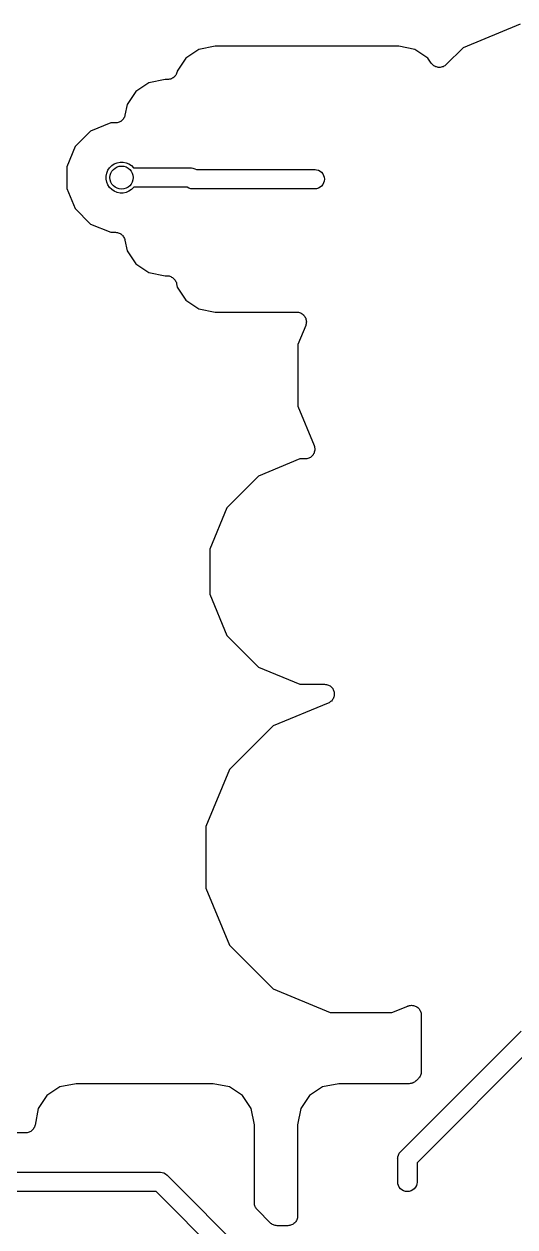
# Model space of a CAD drawing. Extents: x 0.4 to 11.3, y -7.9 to -0.4.
# Drawn here: x 6.624 to 6.874, y -3.708 to -3.095 of the extents above; entities that cross this region are included whole.
import ezdxf

# ---------------------------------------------------------------- set-up
doc = ezdxf.new("R2010")
doc.units = 0
doc.header["$MEASUREMENT"] = 0
doc.layers.add('BLACK', color=7, linetype='CONTINUOUS')

msp = doc.modelspace()

# ---------------------------------------------------------------- linework, layer by layer
at = {"layer": 'BLACK', "linetype": 'CONTINUOUS'}
for p, q in [((6.8764, -3.09496), (6.84734, -3.107)), ((6.71267, -3.10793), (6.70605, -3.11235)), ((6.72096, -3.10628), (6.71267, -3.10793)), ((6.81447, -3.10628), (6.72096, -3.10628)), ((6.82276, -3.10793), (6.81447, -3.10628)), ((6.82938, -3.11235), (6.82276, -3.10793)), ((6.84734, -3.107), (6.83874, -3.1156)), ((6.70605, -3.11235), (6.70163, -3.11897)), ((6.83105, -3.11485), (6.82938, -3.11235)), ((6.70128, -3.12018), (6.70105, -3.1206)), ((6.70129, -3.12017), (6.70128, -3.12018)), ((6.70143, -3.1197), (6.70129, -3.12015)), ((6.70129, -3.12015), (6.70129, -3.12017)), ((6.70158, -3.11925), (6.70143, -3.1197)), ((6.70159, -3.11919), (6.70158, -3.11922)), ((6.70158, -3.11922), (6.70158, -3.11922)), ((6.70158, -3.11922), (6.70158, -3.11922)), ((6.70158, -3.11922), (6.70158, -3.11925)), ((6.70163, -3.11897), (6.70159, -3.11919)), ((6.83134, -3.11521), (6.83105, -3.11485)), ((6.83164, -3.11558), (6.83134, -3.11521)), ((6.83165, -3.11559), (6.83164, -3.11558)), ((6.83166, -3.1156), (6.83165, -3.11559)), ((6.83203, -3.1159), (6.83166, -3.1156)), ((6.83239, -3.1162), (6.83203, -3.1159)), ((6.83241, -3.11621), (6.83239, -3.1162)), ((6.83242, -3.11622), (6.83241, -3.11621)), ((6.83283, -3.11644), (6.83242, -3.11622)), ((6.83325, -3.11667), (6.83283, -3.11644)), ((6.83326, -3.11667), (6.83325, -3.11667)), ((6.83328, -3.11668), (6.83326, -3.11667)), ((6.83373, -3.11682), (6.83328, -3.11668)), ((6.83418, -3.11696), (6.83373, -3.11682)), ((6.8342, -3.11696), (6.83418, -3.11696)), ((6.83421, -3.11697), (6.8342, -3.11696)), ((6.83468, -3.11702), (6.83421, -3.11697)), ((6.83515, -3.11707), (6.83468, -3.11702)), ((6.83517, -3.11707), (6.83515, -3.11707)), ((6.83518, -3.11707), (6.83517, -3.11707)), ((6.83565, -3.11702), (6.83518, -3.11707)), ((6.83612, -3.11698), (6.83565, -3.11702)), ((6.83614, -3.11698), (6.83612, -3.11698)), ((6.83615, -3.11698), (6.83614, -3.11698)), ((6.83661, -3.11684), (6.83615, -3.11698)), ((6.83706, -3.11671), (6.83661, -3.11684)), ((6.83707, -3.1167), (6.83706, -3.11671)), ((6.83709, -3.1167), (6.83707, -3.1167)), ((6.83751, -3.11648), (6.83709, -3.1167)), ((6.83793, -3.11626), (6.83751, -3.11648)), ((6.83794, -3.11625), (6.83793, -3.11626)), ((6.83795, -3.11624), (6.83794, -3.11625)), ((6.83832, -3.11595), (6.83795, -3.11624)), ((6.83869, -3.11565), (6.83832, -3.11595)), ((6.83871, -3.11563), (6.83869, -3.11565)), ((6.83874, -3.1156), (6.83871, -3.11563)), ((6.83871, -3.11563), (6.83871, -3.11563)), ((6.83871, -3.11563), (6.83871, -3.11563)), ((6.68708, -3.12486), (6.68046, -3.12928)), ((6.69537, -3.12321), (6.68708, -3.12486)), ((6.69669, -3.12321), (6.69537, -3.12321)), ((6.69715, -3.12317), (6.69669, -3.12321)), ((6.69762, -3.12312), (6.69715, -3.12317)), ((6.69764, -3.12312), (6.69762, -3.12312)), ((6.69766, -3.12312), (6.69764, -3.12312)), ((6.6981, -3.12298), (6.69766, -3.12312)), ((6.69855, -3.12285), (6.6981, -3.12298)), ((6.69857, -3.12284), (6.69855, -3.12285)), ((6.69859, -3.12283), (6.69857, -3.12284)), ((6.699, -3.12262), (6.69859, -3.12283)), ((6.69942, -3.1224), (6.699, -3.12262)), ((6.69944, -3.12238), (6.69942, -3.1224)), ((6.69945, -3.12238), (6.69944, -3.12238)), ((6.69981, -3.12208), (6.69945, -3.12238)), ((6.70018, -3.12179), (6.69981, -3.12208)), ((6.70019, -3.12177), (6.70018, -3.12179)), ((6.70021, -3.12176), (6.70019, -3.12177)), ((6.70051, -3.1214), (6.70021, -3.12176)), ((6.70081, -3.12104), (6.70051, -3.1214)), ((6.70082, -3.12102), (6.70081, -3.12104)), ((6.70083, -3.12101), (6.70082, -3.12102)), ((6.70105, -3.1206), (6.70083, -3.12101)), ((6.68046, -3.12928), (6.67604, -3.1359)), ((6.67604, -3.1359), (6.67496, -3.14133)), ((6.67237, -3.14476), (6.67196, -3.14498)), ((6.67279, -3.14454), (6.67237, -3.14476)), ((6.67281, -3.14453), (6.67279, -3.14454)), ((6.67282, -3.14452), (6.67281, -3.14453)), ((6.67319, -3.14422), (6.67282, -3.14452)), ((6.67355, -3.14393), (6.67319, -3.14422)), ((6.67357, -3.14391), (6.67355, -3.14393)), ((6.67358, -3.1439), (6.67357, -3.14391)), ((6.67388, -3.14354), (6.67358, -3.1439)), ((6.67418, -3.14318), (6.67388, -3.14354)), ((6.67419, -3.14317), (6.67418, -3.14318)), ((6.6742, -3.14315), (6.67419, -3.14317)), ((6.67443, -3.14274), (6.6742, -3.14315)), ((6.67465, -3.14233), (6.67443, -3.14274)), ((6.67466, -3.14231), (6.67465, -3.14233)), ((6.67467, -3.14229), (6.67466, -3.14231)), ((6.67481, -3.14185), (6.67467, -3.14229)), ((6.67495, -3.1414), (6.67481, -3.14185)), ((6.67496, -3.14136), (6.67495, -3.1414)), ((6.67496, -3.14133), (6.67496, -3.14136)), ((6.67496, -3.14136), (6.67496, -3.14136)), ((6.67496, -3.14136), (6.67496, -3.14136)), ((6.65744, -3.1496), (6.6496, -3.15744)), ((6.66768, -3.14535), (6.65744, -3.1496)), ((6.67006, -3.14535), (6.66768, -3.14535)), ((6.67052, -3.14531), (6.67006, -3.14535)), ((6.67099, -3.14527), (6.67052, -3.14531)), ((6.67101, -3.14526), (6.67099, -3.14527)), ((6.67103, -3.14526), (6.67101, -3.14526)), ((6.67148, -3.14512), (6.67103, -3.14526)), ((6.67193, -3.14499), (6.67148, -3.14512)), ((6.67194, -3.14498), (6.67193, -3.14499)), ((6.67196, -3.14498), (6.67194, -3.14498)), ((6.6496, -3.15744), (6.64535, -3.16768)), ((6.64535, -3.16768), (6.64535, -3.17877)), ((6.66625, -3.1695), (6.66711, -3.16821)), ((6.66711, -3.16821), (6.66821, -3.16711)), ((6.66821, -3.16711), (6.6695, -3.16625)), ((6.6695, -3.16625), (6.67093, -3.16566)), ((6.67093, -3.16566), (6.67245, -3.16535)), ((6.67245, -3.16535), (6.674, -3.16535)), ((6.674, -3.16535), (6.67553, -3.16566)), ((6.67553, -3.16566), (6.67696, -3.16625)), ((6.67696, -3.16625), (6.67825, -3.16711)), ((6.67825, -3.16711), (6.67934, -3.16821)), ((6.67934, -3.16821), (6.67941, -3.16831)), ((6.67941, -3.16831), (6.70842, -3.16831)), ((6.70842, -3.16831), (6.70866, -3.16828)), ((6.70866, -3.16828), (6.7089, -3.16831)), ((6.7089, -3.16831), (6.7089, -3.16831)), ((6.7089, -3.16831), (6.70963, -3.16838)), ((6.70963, -3.16838), (6.71055, -3.16866)), ((6.71055, -3.16866), (6.71137, -3.16909)), ((6.71137, -3.16909), (6.7719, -3.16909)), ((6.7719, -3.16909), (6.77262, -3.16917)), ((6.77262, -3.16917), (6.77355, -3.16945)), ((6.66535, -3.17245), (6.66566, -3.17093)), ((6.66535, -3.174), (6.66535, -3.17245)), ((6.66566, -3.17553), (6.66535, -3.174)), ((6.66566, -3.17093), (6.66625, -3.1695)), ((6.66625, -3.17696), (6.66566, -3.17553)), ((6.77355, -3.16945), (6.7744, -3.1699)), ((6.7744, -3.1699), (6.77515, -3.17052)), ((6.77515, -3.17052), (6.77577, -3.17127)), ((6.77577, -3.17127), (6.77622, -3.17212)), ((6.77622, -3.17212), (6.7765, -3.17305)), ((6.7765, -3.17498), (6.77622, -3.17591)), ((6.7765, -3.17305), (6.7766, -3.17402)), ((6.7766, -3.17402), (6.7765, -3.17498)), ((6.64535, -3.17877), (6.6496, -3.18902)), ((6.66711, -3.17825), (6.66625, -3.17696)), ((6.66821, -3.17934), (6.66711, -3.17825)), ((6.6695, -3.18021), (6.66821, -3.17934)), ((6.67093, -3.1808), (6.6695, -3.18021)), ((6.67245, -3.1811), (6.67093, -3.1808)), ((6.674, -3.1811), (6.67245, -3.1811)), ((6.67553, -3.1808), (6.674, -3.1811)), ((6.67696, -3.18021), (6.67553, -3.1808)), ((6.67825, -3.17934), (6.67696, -3.18021)), ((6.67934, -3.17825), (6.67825, -3.17934)), ((6.67941, -3.17815), (6.67934, -3.17825)), ((6.70674, -3.17815), (6.67941, -3.17815)), ((6.70756, -3.17858), (6.70674, -3.17815)), ((6.70848, -3.17887), (6.70756, -3.17858)), ((6.70921, -3.17894), (6.70848, -3.17887)), ((6.70945, -3.17896), (6.70921, -3.17894)), ((6.70921, -3.17894), (6.70921, -3.17894)), ((6.70969, -3.17894), (6.70945, -3.17896)), ((6.7719, -3.17894), (6.70969, -3.17894)), ((6.77262, -3.17887), (6.7719, -3.17894)), ((6.77355, -3.17858), (6.77262, -3.17887)), ((6.7744, -3.17813), (6.77355, -3.17858)), ((6.77515, -3.17751), (6.7744, -3.17813)), ((6.77577, -3.17676), (6.77515, -3.17751)), ((6.77622, -3.17591), (6.77577, -3.17676)), ((6.6496, -3.18902), (6.65744, -3.19686)), ((6.65744, -3.19686), (6.66768, -3.2011)), ((6.66768, -3.2011), (6.67006, -3.2011)), ((6.67006, -3.2011), (6.67009, -3.2011)), ((6.67009, -3.2011), (6.67009, -3.2011)), ((6.67009, -3.2011), (6.67009, -3.2011)), ((6.67009, -3.2011), (6.67013, -3.2011)), ((6.67013, -3.2011), (6.67059, -3.20115)), ((6.67059, -3.20115), (6.67106, -3.2012)), ((6.67106, -3.2012), (6.67108, -3.20121)), ((6.67108, -3.20121), (6.6711, -3.20121)), ((6.6711, -3.20121), (6.67154, -3.20135)), ((6.67154, -3.20135), (6.67199, -3.20149)), ((6.67199, -3.20149), (6.67201, -3.2015)), ((6.67201, -3.2015), (6.67203, -3.20151)), ((6.67203, -3.20151), (6.67244, -3.20173)), ((6.67244, -3.20173), (6.67285, -3.20195)), ((6.67285, -3.20195), (6.67287, -3.20197)), ((6.67287, -3.20197), (6.67288, -3.20198)), ((6.67288, -3.20198), (6.67324, -3.20228)), ((6.67324, -3.20228), (6.6736, -3.20258)), ((6.6736, -3.20258), (6.67361, -3.20259)), ((6.67361, -3.20259), (6.67363, -3.2026)), ((6.67363, -3.2026), (6.67393, -3.20297)), ((6.67393, -3.20297), (6.67422, -3.20333)), ((6.67422, -3.20333), (6.67423, -3.20335)), ((6.67423, -3.20335), (6.67424, -3.20336)), ((6.67424, -3.20336), (6.67446, -3.20378)), ((6.67446, -3.20378), (6.67468, -3.20419)), ((6.67468, -3.20419), (6.67468, -3.20421)), ((6.67468, -3.20421), (6.67469, -3.20423)), ((6.67469, -3.20423), (6.67483, -3.20468)), ((6.67483, -3.20468), (6.67496, -3.20513)), ((6.67496, -3.20513), (6.67604, -3.21056)), ((6.67604, -3.21056), (6.68046, -3.21718)), ((6.68046, -3.21718), (6.68708, -3.2216)), ((6.68708, -3.2216), (6.69537, -3.22325)), ((6.69537, -3.22325), (6.69637, -3.22325)), ((6.69637, -3.22325), (6.6964, -3.22325)), ((6.6964, -3.22325), (6.6964, -3.22325)), ((6.6964, -3.22325), (6.6964, -3.22325)), ((6.6964, -3.22325), (6.69644, -3.22325)), ((6.69644, -3.22325), (6.69691, -3.2233)), ((6.69691, -3.2233), (6.69737, -3.22335)), ((6.69737, -3.22335), (6.69739, -3.22335)), ((6.69739, -3.22335), (6.69741, -3.22335)), ((6.69741, -3.22335), (6.69786, -3.2235)), ((6.69786, -3.2235), (6.69831, -3.22363)), ((6.69831, -3.22363), (6.69832, -3.22364)), ((6.69832, -3.22364), (6.69834, -3.22365)), ((6.69834, -3.22365), (6.69875, -3.22387)), ((6.69875, -3.22387), (6.69916, -3.2241)), ((6.69916, -3.2241), (6.69918, -3.22411)), ((6.69918, -3.22411), (6.6992, -3.22412)), ((6.6992, -3.22412), (6.69955, -3.22442)), ((6.69955, -3.22442), (6.69992, -3.22472)), ((6.69992, -3.22472), (6.69993, -3.22473)), ((6.69993, -3.22473), (6.69994, -3.22475)), ((6.69994, -3.22475), (6.70024, -3.22511)), ((6.70024, -3.22511), (6.70053, -3.22548)), ((6.70053, -3.22548), (6.70054, -3.22549)), ((6.70054, -3.22549), (6.70056, -3.22551)), ((6.70056, -3.22551), (6.70077, -3.22592)), ((6.70077, -3.22592), (6.70099, -3.22634)), ((6.70099, -3.22634), (6.701, -3.22636)), ((6.701, -3.22636), (6.70101, -3.22637)), ((6.70101, -3.22637), (6.70114, -3.22682)), ((6.70114, -3.22682), (6.70128, -3.22727)), ((6.70128, -3.22727), (6.70163, -3.22906)), ((6.70163, -3.22906), (6.70605, -3.23568)), ((6.70605, -3.23568), (6.71267, -3.2401)), ((6.71267, -3.2401), (6.72096, -3.24175)), ((6.72096, -3.24175), (6.76244, -3.24175)), ((6.76244, -3.24175), (6.76248, -3.24175)), ((6.76248, -3.24175), (6.76248, -3.24175)), ((6.76248, -3.24175), (6.76248, -3.24175)), ((6.76248, -3.24175), (6.76251, -3.24175)), ((6.76251, -3.24175), (6.76299, -3.2418)), ((6.76299, -3.2418), (6.76345, -3.24185)), ((6.76345, -3.24185), (6.76347, -3.24186)), ((6.76347, -3.24186), (6.76348, -3.24186)), ((6.76348, -3.24186), (6.76394, -3.242)), ((6.76394, -3.242), (6.76438, -3.24214)), ((6.76438, -3.24214), (6.7644, -3.24215)), ((6.7644, -3.24215), (6.76441, -3.24215)), ((6.76441, -3.24215), (6.76483, -3.24238)), ((6.76483, -3.24238), (6.76524, -3.24261)), ((6.76524, -3.24261), (6.76525, -3.24262)), ((6.76525, -3.24262), (6.76526, -3.24262)), ((6.76526, -3.24262), (6.76563, -3.24293)), ((6.76563, -3.24293), (6.76599, -3.24323)), ((6.76706, -3.24866), (6.76307, -3.25829)), ((6.76599, -3.24323), (6.766, -3.24324)), ((6.766, -3.24324), (6.76601, -3.24325)), ((6.76601, -3.24325), (6.76631, -3.24362)), ((6.76631, -3.24362), (6.76661, -3.24399)), ((6.76661, -3.24399), (6.76661, -3.244)), ((6.76661, -3.244), (6.76662, -3.24401)), ((6.76662, -3.24401), (6.76684, -3.24444)), ((6.76684, -3.24444), (6.76707, -3.24485)), ((6.7672, -3.24821), (6.76706, -3.24866)), ((6.76707, -3.24485), (6.76707, -3.24486)), ((6.76707, -3.24486), (6.76708, -3.24488)), ((6.76708, -3.24488), (6.76721, -3.24533)), ((6.76734, -3.24775), (6.7672, -3.24821)), ((6.76721, -3.24533), (6.76735, -3.24579)), ((6.76739, -3.24726), (6.76734, -3.24773)), ((6.76734, -3.24773), (6.76734, -3.24774)), ((6.76734, -3.24774), (6.76734, -3.24775)), ((6.76735, -3.24579), (6.76735, -3.2458)), ((6.76735, -3.2458), (6.76735, -3.24581)), ((6.76735, -3.24581), (6.76739, -3.24629)), ((6.76739, -3.24629), (6.76744, -3.24676)), ((6.76744, -3.24678), (6.76739, -3.24726)), ((6.76744, -3.24676), (6.76744, -3.24677)), ((6.76744, -3.24677), (6.76744, -3.24678)), ((6.76307, -3.25829), (6.76307, -3.28974)), ((6.76307, -3.28974), (6.77134, -3.3097)), ((6.77134, -3.3097), (6.77135, -3.30974)), ((6.77135, -3.30974), (6.77136, -3.30974)), ((6.77136, -3.30974), (6.77136, -3.30974)), ((6.77136, -3.30974), (6.77136, -3.30977)), ((6.77136, -3.30977), (6.7715, -3.31023)), ((6.7715, -3.31023), (6.77163, -3.31068)), ((6.76766, -3.31652), (6.76719, -3.31657)), ((6.76768, -3.31652), (6.76766, -3.31652)), ((6.76769, -3.31652), (6.76768, -3.31652)), ((6.76815, -3.31638), (6.76769, -3.31652)), ((6.7686, -3.31625), (6.76815, -3.31638)), ((6.76861, -3.31624), (6.7686, -3.31625)), ((6.76862, -3.31624), (6.76861, -3.31624)), ((6.76905, -3.31601), (6.76862, -3.31624)), ((6.76946, -3.31579), (6.76905, -3.31601)), ((6.76947, -3.31579), (6.76946, -3.31579)), ((6.76949, -3.31578), (6.76947, -3.31579)), ((6.76986, -3.31547), (6.76949, -3.31578)), ((6.77022, -3.31518), (6.76986, -3.31547)), ((6.77023, -3.31517), (6.77022, -3.31518)), ((6.77024, -3.31516), (6.77023, -3.31517)), ((6.77055, -3.31479), (6.77024, -3.31516)), ((6.77085, -3.31443), (6.77055, -3.31479)), ((6.77086, -3.31442), (6.77085, -3.31443)), ((6.77109, -3.31399), (6.77086, -3.31441)), ((6.77086, -3.31441), (6.77086, -3.31442)), ((6.77132, -3.31358), (6.77109, -3.31399)), ((6.77133, -3.31355), (6.77132, -3.31356)), ((6.77132, -3.31356), (6.77132, -3.31358)), ((6.77147, -3.31309), (6.77133, -3.31355)), ((6.77161, -3.31265), (6.77147, -3.31309)), ((6.77162, -3.31262), (6.77161, -3.31263)), ((6.77161, -3.31263), (6.77161, -3.31265)), ((6.77167, -3.31214), (6.77162, -3.31262)), ((6.77163, -3.31068), (6.77163, -3.31069)), ((6.77163, -3.31069), (6.77164, -3.3107)), ((6.77164, -3.3107), (6.77168, -3.31118)), ((6.77172, -3.31168), (6.77167, -3.31214)), ((6.77168, -3.31118), (6.77172, -3.31165)), ((6.77172, -3.31165), (6.77172, -3.31166)), ((6.77172, -3.31166), (6.77172, -3.31168)), ((6.76417, -3.31661), (6.74308, -3.32535)), ((6.76672, -3.31661), (6.76417, -3.31661)), ((6.76719, -3.31657), (6.76672, -3.31661)), ((6.74308, -3.32535), (6.72693, -3.3415)), ((6.72693, -3.3415), (6.71819, -3.3626)), ((6.71819, -3.3626), (6.71819, -3.38543)), ((6.71819, -3.38543), (6.72693, -3.40653)), ((6.72693, -3.40653), (6.74308, -3.42268)), ((6.74308, -3.42268), (6.76417, -3.43142)), ((6.76417, -3.43142), (6.77666, -3.43142)), ((6.77666, -3.43142), (6.77672, -3.43142)), ((6.77672, -3.43142), (6.77672, -3.43142)), ((6.77672, -3.43142), (6.77672, -3.43142)), ((6.77672, -3.43142), (6.77672, -3.43142)), ((6.77672, -3.43142), (6.77721, -3.43147)), ((6.77721, -3.43147), (6.77769, -3.43152)), ((6.77769, -3.43152), (6.77769, -3.43153)), ((6.77769, -3.43153), (6.77769, -3.43153)), ((6.77769, -3.43153), (6.77817, -3.43168)), ((6.77817, -3.43168), (6.77862, -3.43182)), ((6.77862, -3.43182), (6.77862, -3.43182)), ((6.77862, -3.43182), (6.77862, -3.43182)), ((6.77862, -3.43182), (6.77904, -3.43205)), ((6.77904, -3.43205), (6.77947, -3.43229)), ((6.77947, -3.43229), (6.77948, -3.43229)), ((6.77948, -3.43229), (6.77948, -3.43229)), ((6.77948, -3.43229), (6.77984, -3.4326)), ((6.77984, -3.4326), (6.78022, -3.43291)), ((6.78022, -3.43291), (6.78022, -3.43292)), ((6.78022, -3.43292), (6.78023, -3.43292)), ((6.78023, -3.43292), (6.78054, -3.43331)), ((6.78054, -3.43331), (6.78083, -3.43367)), ((6.78104, -3.43877), (6.78081, -3.43921)), ((6.78083, -3.43367), (6.78084, -3.43368)), ((6.78084, -3.43368), (6.78084, -3.43368)), ((6.78084, -3.43368), (6.78107, -3.43412)), ((6.78126, -3.43835), (6.78104, -3.43877)), ((6.78107, -3.43412), (6.78129, -3.43454)), ((6.78127, -3.43835), (6.78126, -3.43835)), ((6.78141, -3.43789), (6.78127, -3.43835)), ((6.78127, -3.43835), (6.78127, -3.43835)), ((6.78129, -3.43454), (6.78129, -3.43454)), ((6.78129, -3.43454), (6.78129, -3.43454)), ((6.78129, -3.43454), (6.78142, -3.435)), ((6.78155, -3.43742), (6.78141, -3.43789)), ((6.78142, -3.435), (6.78156, -3.43547)), ((6.7816, -3.43694), (6.78155, -3.43741)), ((6.78155, -3.43741), (6.78155, -3.43742)), ((6.78155, -3.43742), (6.78155, -3.43742)), ((6.78156, -3.43547), (6.78157, -3.43548)), ((6.78157, -3.43548), (6.78157, -3.43548)), ((6.78157, -3.43548), (6.78161, -3.43595)), ((6.78165, -3.43645), (6.7816, -3.43694)), ((6.78161, -3.43595), (6.78165, -3.43644)), ((6.78165, -3.43644), (6.78165, -3.43645)), ((6.78165, -3.43645), (6.78165, -3.43645)), ((6.77857, -3.44104), (6.75049, -3.45267)), ((6.779, -3.44081), (6.77857, -3.44104)), ((6.77942, -3.44058), (6.779, -3.44081)), ((6.77943, -3.44058), (6.77942, -3.44058)), ((6.7798, -3.44027), (6.77943, -3.44058)), ((6.77943, -3.44058), (6.77943, -3.44058)), ((6.78018, -3.43997), (6.7798, -3.44027)), ((6.7805, -3.43958), (6.78018, -3.43996)), ((6.78018, -3.43996), (6.78018, -3.43996)), ((6.78018, -3.43996), (6.78018, -3.43997)), ((6.7808, -3.43921), (6.7805, -3.43958)), ((6.78081, -3.43921), (6.7808, -3.43921)), ((6.7808, -3.43921), (6.7808, -3.43921)), ((6.75049, -3.45267), (6.72826, -3.4749)), ((6.72826, -3.4749), (6.71622, -3.50396)), ((6.71622, -3.50396), (6.71622, -3.53541)), ((6.71622, -3.53541), (6.72826, -3.56447)), ((6.72826, -3.56447), (6.75049, -3.5867)), ((6.75049, -3.5867), (6.77955, -3.59874)), ((6.811, -3.59874), (6.81905, -3.5954)), ((6.81905, -3.5954), (6.81909, -3.59539)), ((6.81909, -3.59539), (6.81912, -3.59538)), ((6.81909, -3.59539), (6.81909, -3.59539)), ((6.81909, -3.59539), (6.81909, -3.59539)), ((6.81912, -3.59538), (6.81958, -3.59524)), ((6.81958, -3.59524), (6.82003, -3.59511)), ((6.82003, -3.59511), (6.82004, -3.59511)), ((6.82004, -3.59511), (6.82006, -3.59511)), ((6.82006, -3.59511), (6.82053, -3.59507)), ((6.82053, -3.59507), (6.821, -3.59502)), ((6.821, -3.59502), (6.82101, -3.59503)), ((6.82101, -3.59503), (6.82103, -3.59502)), ((6.82103, -3.59502), (6.8215, -3.59508)), ((6.8215, -3.59508), (6.82197, -3.59513)), ((6.82197, -3.59513), (6.82198, -3.59513)), ((6.82198, -3.59513), (6.822, -3.59513)), ((6.822, -3.59513), (6.82245, -3.59527)), ((6.82245, -3.59527), (6.8229, -3.59541)), ((6.8229, -3.59541), (6.82292, -3.59542)), ((6.82292, -3.59542), (6.82293, -3.59542)), ((6.82293, -3.59542), (6.82335, -3.59565)), ((6.82335, -3.59565), (6.82376, -3.59588)), ((6.82376, -3.59588), (6.82377, -3.59589)), ((6.82377, -3.59589), (6.82378, -3.59589)), ((6.82378, -3.59589), (6.82415, -3.5962)), ((6.82415, -3.5962), (6.82451, -3.5965)), ((6.82451, -3.5965), (6.82452, -3.59651)), ((6.82452, -3.59651), (6.82453, -3.59652)), ((6.82453, -3.59652), (6.82483, -3.59689)), ((6.82483, -3.59689), (6.82513, -3.59726)), ((6.82513, -3.59726), (6.82514, -3.59727)), ((6.82514, -3.59727), (6.82515, -3.59728)), ((6.82515, -3.59728), (6.82537, -3.5977)), ((6.82537, -3.5977), (6.82559, -3.59812)), ((6.82559, -3.59812), (6.82559, -3.59813)), ((6.82559, -3.59813), (6.8256, -3.59814)), ((6.8256, -3.59814), (6.82574, -3.5986)), ((6.77955, -3.59874), (6.811, -3.59874)), ((6.82574, -3.5986), (6.82587, -3.59905)), ((6.82587, -3.59905), (6.82587, -3.59907)), ((6.82587, -3.59907), (6.82588, -3.59908)), ((6.82588, -3.59908), (6.82592, -3.59956)), ((6.82592, -3.59956), (6.82597, -3.60002)), ((6.82597, -3.60002), (6.82597, -3.62884)), ((6.81559, -3.66958), (6.87697, -3.6082)), ((6.8852, -3.61389), (6.82382, -3.67527)), ((6.82597, -3.62891), (6.82591, -3.62937)), ((6.82597, -3.62884), (6.82597, -3.62886)), ((6.82597, -3.62886), (6.82597, -3.62886)), ((6.82597, -3.62886), (6.82597, -3.62886)), ((6.82597, -3.62886), (6.82597, -3.62891)), ((6.6501, -3.63502), (6.6418, -3.63667)), ((6.71998, -3.63502), (6.6501, -3.63502)), ((6.72828, -3.63667), (6.71998, -3.63502)), ((6.78396, -3.63502), (6.77566, -3.63667)), ((6.81979, -3.63502), (6.78396, -3.63502)), ((6.82025, -3.63498), (6.81979, -3.63502)), ((6.82071, -3.63494), (6.82025, -3.63498)), ((6.82073, -3.63493), (6.82071, -3.63494)), ((6.82076, -3.63493), (6.82073, -3.63493)), ((6.8212, -3.63479), (6.82076, -3.63493)), ((6.82165, -3.63466), (6.8212, -3.63479)), ((6.82167, -3.63465), (6.82165, -3.63466)), ((6.82169, -3.63464), (6.82167, -3.63465)), ((6.8221, -3.63443), (6.82169, -3.63464)), ((6.82251, -3.63422), (6.8221, -3.63443)), ((6.82253, -3.6342), (6.82251, -3.63422)), ((6.82256, -3.63419), (6.82253, -3.6342)), ((6.82291, -3.63389), (6.82256, -3.63419)), ((6.82327, -3.63361), (6.82291, -3.63389)), ((6.82331, -3.63357), (6.82327, -3.63361)), ((6.82332, -3.63356), (6.82331, -3.63357)), ((6.82331, -3.63357), (6.82331, -3.63357)), ((6.82331, -3.63357), (6.82331, -3.63357)), ((6.8245, -3.63238), (6.82332, -3.63356)), ((6.8248, -3.63202), (6.8245, -3.63238)), ((6.82509, -3.63167), (6.8248, -3.63202)), ((6.82511, -3.63165), (6.82509, -3.63167)), ((6.82512, -3.63163), (6.82511, -3.63165)), ((6.82534, -3.63122), (6.82512, -3.63163)), ((6.82556, -3.63081), (6.82534, -3.63122)), ((6.82557, -3.63079), (6.82556, -3.63081)), ((6.82558, -3.63077), (6.82557, -3.63079)), ((6.82572, -3.63032), (6.82558, -3.63077)), ((6.82586, -3.62988), (6.82572, -3.63032)), ((6.82587, -3.62983), (6.82586, -3.62986)), ((6.82586, -3.62986), (6.82586, -3.62988)), ((6.82591, -3.62937), (6.82587, -3.62983)), ((6.63519, -3.64109), (6.63077, -3.64771)), ((6.6418, -3.63667), (6.63519, -3.64109)), ((6.73489, -3.64109), (6.72828, -3.63667)), ((6.73931, -3.64771), (6.73489, -3.64109)), ((6.76905, -3.64109), (6.76462, -3.64771)), ((6.77566, -3.63667), (6.76905, -3.64109)), ((6.63077, -3.64771), (6.6291, -3.65609)), ((6.74096, -3.656), (6.73931, -3.64771)), ((6.76462, -3.64771), (6.76297, -3.656)), ((6.62606, -3.65976), (6.62561, -3.65989)), ((6.62608, -3.65975), (6.62606, -3.65976)), ((6.6261, -3.65974), (6.62608, -3.65975)), ((6.62651, -3.65952), (6.6261, -3.65974)), ((6.62693, -3.6593), (6.62651, -3.65952)), ((6.62694, -3.65929), (6.62693, -3.6593)), ((6.62696, -3.65928), (6.62694, -3.65929)), ((6.62732, -3.65899), (6.62696, -3.65928)), ((6.62769, -3.65869), (6.62732, -3.65899)), ((6.6277, -3.65868), (6.62769, -3.65869)), ((6.62772, -3.65867), (6.6277, -3.65868)), ((6.62802, -3.65831), (6.62772, -3.65867)), ((6.62832, -3.65795), (6.62802, -3.65831)), ((6.62833, -3.65793), (6.62832, -3.65795)), ((6.62834, -3.65791), (6.62833, -3.65793)), ((6.62856, -3.6575), (6.62834, -3.65791)), ((6.62879, -3.65709), (6.62856, -3.6575)), ((6.6288, -3.65706), (6.62879, -3.65707)), ((6.62879, -3.65707), (6.62879, -3.65709)), ((6.62894, -3.65661), (6.6288, -3.65706)), ((6.62908, -3.65616), (6.62894, -3.65661)), ((6.62909, -3.65612), (6.62908, -3.65616)), ((6.6291, -3.65609), (6.62909, -3.65612)), ((6.62909, -3.65612), (6.62909, -3.65612)), ((6.62909, -3.65612), (6.62909, -3.65612)), ((6.74096, -3.69577), (6.74096, -3.656)), ((6.76297, -3.656), (6.76297, -3.70236)), ((6.62419, -3.66012), (6.13179, -3.66012)), ((6.62466, -3.66007), (6.62419, -3.66012)), ((6.62513, -3.66003), (6.62466, -3.66007)), ((6.62515, -3.66002), (6.62513, -3.66003)), ((6.62517, -3.66002), (6.62515, -3.66002)), ((6.62561, -3.65989), (6.62517, -3.66002)), ((6.81405, -3.67226), (6.81433, -3.67134)), ((6.81433, -3.67134), (6.81479, -3.67048)), ((6.81479, -3.67048), (6.8154, -3.66973)), ((6.8154, -3.66973), (6.81559, -3.66958)), ((6.81395, -3.67323), (6.81398, -3.67299)), ((6.81398, -3.67347), (6.81395, -3.67323)), ((6.81398, -3.67299), (6.81405, -3.67226)), ((6.81398, -3.67299), (6.81398, -3.67299)), ((6.81398, -3.68528), (6.81398, -3.67347)), ((6.82382, -3.67527), (6.82382, -3.68528)), ((5.99613, -3.68012), (6.69267, -3.68012)), ((6.69267, -3.68012), (6.69291, -3.68009)), ((6.69291, -3.68009), (6.69315, -3.68012)), ((6.69315, -3.68012), (6.69315, -3.68012)), ((6.69315, -3.68012), (6.69388, -3.68019)), ((6.69388, -3.68019), (6.69481, -3.68047)), ((6.69481, -3.68047), (6.69566, -3.68093)), ((6.69566, -3.68093), (6.69641, -3.68154)), ((6.69641, -3.68154), (6.69656, -3.68173)), ((6.69656, -3.68173), (6.7422, -3.72736)), ((6.69088, -3.68996), (5.99434, -3.68996)), ((6.73651, -3.73559), (6.69088, -3.68996)), ((6.81405, -3.686), (6.81398, -3.68528)), ((6.81433, -3.68693), (6.81405, -3.686)), ((6.81479, -3.68779), (6.81433, -3.68693)), ((6.8154, -3.68854), (6.81479, -3.68779)), ((6.81615, -3.68915), (6.8154, -3.68854)), ((6.81701, -3.68961), (6.81615, -3.68915)), ((6.81793, -3.68989), (6.81701, -3.68961)), ((6.8189, -3.68998), (6.81793, -3.68989)), ((6.81986, -3.68989), (6.8189, -3.68998)), ((6.82079, -3.68961), (6.81986, -3.68989)), ((6.82164, -3.68915), (6.82079, -3.68961)), ((6.82239, -3.68854), (6.82164, -3.68915)), ((6.82301, -3.68779), (6.82239, -3.68854)), ((6.82347, -3.68693), (6.82301, -3.68779)), ((6.82375, -3.686), (6.82347, -3.68693)), ((6.82382, -3.68528), (6.82375, -3.686)), ((6.74101, -3.69623), (6.74096, -3.69577)), ((6.74105, -3.69669), (6.74101, -3.69623)), ((6.74105, -3.69672), (6.74105, -3.69669)), ((6.74106, -3.69674), (6.74105, -3.69672)), ((6.74119, -3.69719), (6.74106, -3.69674)), ((6.74132, -3.69763), (6.74119, -3.69719)), ((6.74133, -3.69765), (6.74132, -3.69763)), ((6.74134, -3.69768), (6.74133, -3.69765)), ((6.74156, -3.69809), (6.74134, -3.69768)), ((6.74177, -3.6985), (6.74156, -3.69809)), ((6.74179, -3.69852), (6.74177, -3.6985)), ((6.7418, -3.69854), (6.74179, -3.69852)), ((6.74209, -3.6989), (6.7418, -3.69854)), ((6.74238, -3.69926), (6.74209, -3.6989)), ((6.74241, -3.6993), (6.74238, -3.69926)), ((6.74243, -3.69931), (6.74241, -3.6993)), ((6.74241, -3.6993), (6.74241, -3.6993)), ((6.74241, -3.6993), (6.74241, -3.6993)), ((6.74902, -3.7059), (6.74243, -3.69931)), ((6.76297, -3.70243), (6.76292, -3.7029)), ((6.76297, -3.70236), (6.76297, -3.7024)), ((6.76297, -3.7024), (6.76297, -3.7024)), ((6.76297, -3.7024), (6.76297, -3.7024)), ((6.76297, -3.7024), (6.76297, -3.70243)), ((6.74937, -3.70619), (6.74902, -3.7059)), ((6.74973, -3.70649), (6.74937, -3.70619)), ((6.74975, -3.7065), (6.74973, -3.70649)), ((6.74977, -3.70652), (6.74975, -3.7065)), ((6.75018, -3.70674), (6.74977, -3.70652)), ((6.75058, -3.70696), (6.75018, -3.70674)), ((6.75061, -3.70697), (6.75058, -3.70696)), ((6.75063, -3.70698), (6.75061, -3.70697)), ((6.75107, -3.70711), (6.75063, -3.70698)), ((6.75151, -3.70725), (6.75107, -3.70711)), ((6.75154, -3.70726), (6.75151, -3.70725)), ((6.75156, -3.70726), (6.75154, -3.70726)), ((6.75202, -3.70731), (6.75156, -3.70726)), ((6.75248, -3.70736), (6.75202, -3.70731)), ((6.75253, -3.70736), (6.75248, -3.70736)), ((6.75255, -3.70736), (6.75253, -3.70736)), ((6.75253, -3.70736), (6.75253, -3.70736)), ((6.75253, -3.70736), (6.75253, -3.70736)), ((6.75797, -3.70736), (6.75255, -3.70736)), ((6.75844, -3.70732), (6.75797, -3.70736)), ((6.75891, -3.70727), (6.75844, -3.70732)), ((6.75893, -3.70727), (6.75891, -3.70727)), ((6.75895, -3.70727), (6.75893, -3.70727)), ((6.7594, -3.70713), (6.75895, -3.70727)), ((6.75985, -3.707), (6.7594, -3.70713)), ((6.75986, -3.70699), (6.75985, -3.707)), ((6.75988, -3.70698), (6.75986, -3.70699)), ((6.7603, -3.70676), (6.75988, -3.70698)), ((6.76071, -3.70655), (6.7603, -3.70676)), ((6.76073, -3.70654), (6.76071, -3.70655)), ((6.76074, -3.70653), (6.76073, -3.70654)), ((6.76111, -3.70623), (6.76074, -3.70653)), ((6.76147, -3.70593), (6.76111, -3.70623)), ((6.76148, -3.70592), (6.76147, -3.70593)), ((6.7615, -3.70591), (6.76148, -3.70592)), ((6.7618, -3.70555), (6.7615, -3.70591)), ((6.7621, -3.70519), (6.7618, -3.70555)), ((6.76211, -3.70517), (6.7621, -3.70519)), ((6.76212, -3.70516), (6.76211, -3.70517)), ((6.76234, -3.70474), (6.76212, -3.70516)), ((6.76257, -3.70433), (6.76234, -3.70474)), ((6.76258, -3.70432), (6.76257, -3.70433)), ((6.76272, -3.70385), (6.76258, -3.7043)), ((6.76258, -3.7043), (6.76258, -3.70432)), ((6.76287, -3.7034), (6.76272, -3.70385)), ((6.76292, -3.7029), (6.76287, -3.70337)), ((6.76287, -3.70337), (6.76287, -3.70338)), ((6.76287, -3.70338), (6.76287, -3.7034))]:
    msp.add_line(p, q, dxfattribs=at)
at = {"layer": 'BLACK'}
msp.add_circle((6.67323, -3.17323), 0.00591, dxfattribs=at)

doc.saveas('drawing.dxf')
